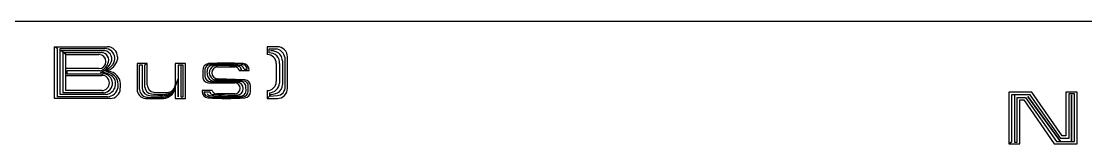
# Model space of a CAD drawing. Header units: millimetres. Extents: x 0 to 494, y 0 to 44.
# Drawn here: x 246.7 to 303.6, y 37.1 to 43.6 of the extents above; entities that cross this region are included whole.
import ezdxf

# ---------------------------------------------------------------- set-up
doc = ezdxf.new("R2010")
doc.units = ezdxf.units.MM
doc.layers.add('Contour', color=7, linetype='CONTINUOUS')
doc.layers.add('Engraving', color=7, linetype='CONTINUOUS')

msp = doc.modelspace()

# ---------------------------------------------------------------- linework, layer by layer
at = {"layer": 'Contour', "color": 7, "linetype": 'CONTINUOUS'}
msp.add_line((1.27, 43.6), (481.73, 43.6), dxfattribs=at)
at = {"layer": 'Engraving', "color": 7, "linetype": 'CONTINUOUS'}
for p, q in [((248.60262, 42.1499), (248.45246, 42.24)), ((248.45246, 42.24), (251.27552, 42.24)), ((248.45246, 39.477), (248.45246, 42.24)), ((260.37308, 42.238), (259.83249, 42.238)), ((259.83249, 42.238), (259.83249, 41.81754)), ((248.60262, 39.5671), (248.60262, 42.1499)), ((248.75278, 39.68723), (248.75278, 42.1499)), ((248.75278, 42.1499), (251.12536, 42.1499)), ((248.90295, 41.93967), (248.78282, 42.02977)), ((248.78282, 42.02977), (251.12536, 42.02977)), ((249.05311, 41.81954), (248.90295, 41.93967)), ((248.90295, 41.93967), (250.94516, 41.93967)), ((248.90295, 39.77733), (248.90295, 41.93967)), ((249.05311, 41.06873), (249.05311, 41.81954)), ((249.05311, 41.81954), (250.82503, 41.81954)), ((249.05311, 41.06873), (249.05311, 41.81954)), ((251.81611, 41.69941), (251.81611, 41.54925)), ((260.37308, 42.11787), (259.92259, 42.11787)), ((259.92259, 42.11787), (259.92259, 41.90764)), ((260.91366, 40.01559), (260.91366, 41.69741)), ((249.05311, 40.70834), (249.05311, 41.06873)), ((250.82503, 41.06873), (249.05311, 41.06873)), ((253.40708, 41.33902), (252.86649, 41.33902)), ((252.86649, 41.33902), (252.86649, 39.95752)), ((252.98662, 39.95752), (252.98662, 41.27896)), ((252.98662, 41.27896), (253.13678, 41.27896)), ((253.13678, 41.27896), (253.13678, 40.01759)), ((253.28695, 41.27896), (253.40708, 41.33902)), ((253.28695, 40.07765), (253.28695, 41.27896)), ((253.40708, 40.19778), (253.40708, 41.33902)), ((255.44929, 41.33902), (254.90871, 41.33902)), ((254.90871, 41.33902), (254.90871, 40.19778)), ((255.32916, 41.24892), (255.05887, 41.24892)), ((255.05887, 41.24892), (255.05887, 39.5671)), ((255.20903, 41.21889), (255.20903, 39.5671)), ((255.32916, 39.5671), (255.32916, 41.24892)), ((255.44929, 39.477), (255.44929, 41.33902)), ((257.16037, 41.15783), (258.09138, 41.15783)), ((258.60193, 41.0377), (258.7521, 41.0377)), ((260.31301, 41.33702), (260.31301, 40.37598)), ((260.49321, 41.33702), (260.49321, 40.28588)), ((260.64337, 41.48718), (260.64337, 40.22582)), ((260.79353, 40.10568), (260.79353, 41.54725)), ((249.05311, 40.70834), (250.9752, 40.70834)), ((249.05311, 39.89746), (249.05311, 40.70834)), ((250.8851, 40.9486), (249.11317, 40.9486)), ((249.11317, 40.9486), (249.11317, 40.79843)), ((249.11317, 40.79843), (251.03526, 40.79843)), ((255.05887, 39.5671), (255.05887, 40.52814)), ((256.37952, 40.97763), (256.37952, 40.64727)), ((258.63197, 40.46708), (257.16037, 40.52714)), ((258.45177, 41.00766), (258.33164, 40.97763)), ((258.33164, 40.97763), (258.87223, 40.97763)), ((250.9752, 39.89746), (249.05311, 39.89746)), ((254.90871, 40.16775), (254.90871, 39.477)), ((256.89008, 39.89646), (256.34949, 39.89646)), ((256.34949, 39.89646), (256.34949, 39.83639)), ((256.67985, 40.31691), (258.09138, 40.31691)), ((256.79998, 40.37698), (258.21151, 40.34695)), ((258.93229, 39.83639), (258.93229, 40.13672)), ((259.83249, 39.89546), (259.83249, 39.475)), ((251.42568, 39.477), (248.45246, 39.477)), ((251.27552, 39.5671), (248.60262, 39.5671)), ((251.21546, 39.68723), (248.75278, 39.68723)), ((251.06529, 39.77733), (248.90295, 39.77733)), ((254.90871, 39.477), (255.44929, 39.477)), ((255.20903, 39.5671), (255.32916, 39.5671)), ((256.76995, 39.80636), (256.43959, 39.80636)), ((258.09138, 39.71626), (257.13034, 39.71626)), ((259.95262, 39.59513), (259.83249, 39.475)), ((259.83249, 39.475), (260.37308, 39.475)), ((259.95262, 39.77533), (259.95262, 39.59513)), ((260.04272, 39.68523), (259.95262, 39.59513)), ((259.95262, 39.59513), (260.37308, 39.62516)), ((300.75683, 39.817), (299.52549, 39.817)), ((299.52549, 39.817), (299.52549, 37.054)), ((300.66673, 39.66684), (299.67565, 39.66684)), ((299.67565, 39.66684), (299.67565, 37.1441)), ((299.82582, 39.6368), (299.82582, 37.1441)), ((299.97598, 37.1441), (299.97598, 39.51667)), ((299.97598, 39.51667), (300.42647, 39.51667)), ((300.12614, 37.054), (300.12614, 39.39654)), ((300.12614, 39.39654), (300.33637, 39.39654)), ((300.33637, 39.39654), (301.95813, 37.054)), ((300.42647, 39.51667), (302.07826, 37.17413)), ((302.28849, 37.17413), (300.5466, 39.57674)), ((300.5466, 39.57674), (302.28849, 37.17413)), ((302.31852, 37.32429), (300.66673, 39.66684)), ((302.37859, 37.47446), (300.75683, 39.817)), ((303.18947, 39.817), (302.58882, 39.817)), ((302.58882, 39.817), (302.58882, 37.47446)), ((303.0393, 39.7269), (302.73898, 39.7269)), ((302.73898, 39.7269), (302.73898, 37.32429)), ((302.88914, 37.17413), (302.88914, 39.66684)), ((302.88914, 39.66684), (302.88914, 37.17413)), ((303.0393, 37.17413), (303.0393, 39.7269)), ((303.18947, 37.054), (303.18947, 39.817)), ((299.67565, 37.1441), (299.52549, 37.054)), ((299.52549, 37.054), (300.12614, 37.054)), ((299.82582, 37.1441), (299.97598, 37.1441)), ((301.95813, 37.054), (303.18947, 37.054)), ((302.07826, 37.17413), (302.28849, 37.17413)), ((302.28849, 37.17413), (302.88914, 37.17413)), ((302.73898, 37.32429), (302.31852, 37.32429)), ((302.58882, 37.47446), (302.37859, 37.47446)), ((302.88914, 37.17413), (303.0393, 37.17413))]:
    msp.add_line(p, q, dxfattribs=at)
for centre, radius, start, end in [((251.27837, 41.70226), 0.53774, -0.30378, 90.30378), ((260.37593, 41.70026), 0.53774, 359.69622, 450.30378), ((250.82503, 41.44414), 0.37541, -90, 90), ((250.92531, 41.51932), 0.42082, -25.36838, 87.29589), ((251.0881, 41.47039), 0.68053, 51.06357, 86.86141), ((251.04792, 41.57454), 0.46177, -35.10558, 80.34531), ((251.05117, 41.58925), 0.61997, 7.42655, 41.46136), ((251.18094, 41.59918), 0.49006, -36.30886, 8.23638), ((259.83502, 41.33956), 0.47799, -0.30378, 90.30378), ((259.9671, 41.38153), 0.52799, -4.83605, 94.83605), ((260.00534, 41.21022), 0.81758, 67.89457, 89.48557), ((260.13461, 41.49124), 0.50877, -0.45623, 69.47327), ((260.21028, 41.5577), 0.58335, 358.97393, 433.79477), ((250.69017, 41.58013), 0.66094, 287.1534, 338.60441), ((250.39176, 41.96622), 1.22513, 295.2898, 327.55753), ((250.74683, 41.9138), 1.02619, 289.85249, 323.8873), ((251.02861, 41.7361), 0.80937, 283.34769, 346.65231), ((256.71787, 41.00101), 0.33915, 96.43613, 183.95273), ((257.73156, 40.84248), 1.24728, 170.99562, 189.00438), ((256.76802, 41.00959), 0.26983, 95.9784, 174.0216), ((256.91818, 40.9425), 0.30543, 89.63821, 167.68141), ((257.61086, 26.57289), 14.79446, 86.39201, 93.60799), ((257.12073, 40.85133), 0.39259, 110.97863, 258.16921), ((257.64089, 33.12963), 8.19799, 83.69031, 96.30969), ((257.1809, 40.84248), 0.31601, 93.72524, 266.27476), ((257.52737, 33.14595), 8.1247, 83.46695, 94.28645), ((257.45048, 32.82477), 8.40629, 84.1889, 93.2072), ((258.09019, 40.90597), 0.25186, 16.53111, 89.7291), ((258.26227, 41.00241), 0.18957, 1.5876, 78.02354), ((258.35329, 40.98316), 0.25455, 12.37088, 67.24026), ((258.51367, 40.98056), 0.35857, 359.53125, 445.48964), ((258.52153, 41.04805), 0.2308, 357.42762, 444.94423), ((250.97962, 39.94428), 0.91649, 56.47814, 94.03473), ((250.9752, 40.3029), 0.40544, -90, 90), ((251.03807, 40.28752), 0.51092, -86.94576, 90.31513), ((250.87098, 39.7531), 1.21637, 45.33662, 79.37143), ((251.20668, 40.15778), 0.79086, 16.16617, 89.36416), ((251.14649, 40.25181), 0.56878, -83.03547, 53.38251), ((251.12613, 40.20129), 0.73055, -9.74381, 34.80143), ((250.54426, 41.89647), 4.71742, 334.12023, 343.13853), ((256.68881, 40.62675), 0.30997, 176.2036, 268.34378), ((256.80306, 40.6824), 0.30544, 186.60434, 269.42123), ((257.22532, 40.87252), 0.62044, 167.41866, 192.58134), ((257.04687, 40.82394), 0.43577, 191.45828, 253.0891), ((257.44026, 30.53565), 9.93948, 83.28825, 92.30655), ((258.60487, 40.14075), 0.32745, 359.29449, 445.25289), ((251.25467, 40.16456), 0.59782, 271.99892, 351.64142), ((251.42939, 40.01455), 0.53756, 269.60512, 357.12173), ((247.83659, 40.18277), 4.13429, -2.70638, 2.70638), ((253.34264, 39.95249), 0.47618, 179.39409, 266.91069), ((253.44642, 39.9982), 0.4616, 185.05577, 272.57238), ((253.54731, 40.03769), 0.41102, 182.8041, 267.1959), ((253.65088, 40.07965), 0.36394, 180.31455, 264.70635), ((253.80863, 40.2069), 0.40166, 181.30094, 264.11784), ((254.24231, 40.1429), 0.66685, 273.06939, 362.13574), ((254.50715, 40.2069), 0.40166, 275.88216, 358.69906), ((257.13153, 39.96812), 0.25186, 196.53111, 269.7291), ((257.19427, 16.55952), 23.84906, 87.04979, 90.65868), ((258.0842, 40.01659), 0.30041, -88.63044, 88.63044), ((258.20325, 40.00157), 0.34547, -88.63044, 88.63044), ((258.37859, 40.06306), 0.31687, 351.56611, 442.17368), ((258.37473, 39.92346), 0.33069, 278.17309, 376.35646), ((258.56968, 40.16502), 0.24413, 353.34181, 442.40816), ((256.66884, 40.00157), 2.14758, 356.39201, 363.60799), ((259.83502, 40.37344), 0.47799, -90.30378, 0.30378), ((259.92525, 40.34577), 0.5711, 272.74654, 353.98031), ((260.18612, 40.19383), 0.45837, -65.92851, 4.00099), ((260.32547, 40.09103), 0.46829, 275.83488, 361.79327), ((260.37593, 40.01274), 0.53774, 269.69622, 360.30378), ((253.7975, 49.64237), 10.17672, 267.29362, 272.70638), ((253.7975, 46.52576), 6.99649, 267.29362, 272.70638), ((253.91763, 43.15811), 3.55246, 263.69031, 276.30969), ((254.33421, 47.32864), 7.64506, 264.61922, 268.22811), ((254.15789, 43.3383), 3.55246, 263.69031, 276.30969), ((254.14688, 41.22856), 1.54211, 268.17713, 289.76812), ((254.19787, 40.26), 0.72632, 264.46883, 324.41908), ((254.30493, 40.14221), 0.51505, 270.34725, 314.89248), ((256.67691, 39.83236), 0.32745, 179.29449, 265.25289), ((256.7318, 39.86293), 0.29764, 190.95604, 265.77688), ((256.78344, 39.79695), 0.17132, 197.19815, 265.48223), ((257.64089, 55.22376), 15.74894, 266.39201, 273.60799), ((257.62587, 51.1812), 11.65116, 265.49085, 274.50915), ((256.89626, 39.81255), 0.12647, 182.8041, 267.1959), ((257.83399, 52.70925), 13.12629, 265.35038, 272.56636), ((258.02744, 60.64379), 20.9884, 266.89361, 270.50249), ((258.52439, 39.85363), 0.28806, 273.47961, 362.54596), ((258.60487, 39.83236), 0.32745, 274.74711, 360.70551), ((259.73219, 41.47452), 1.81604, 279.84537, 290.66487)]:
    msp.add_arc(centre, radius, start, end, dxfattribs=at)

doc.saveas('drawing.dxf')
